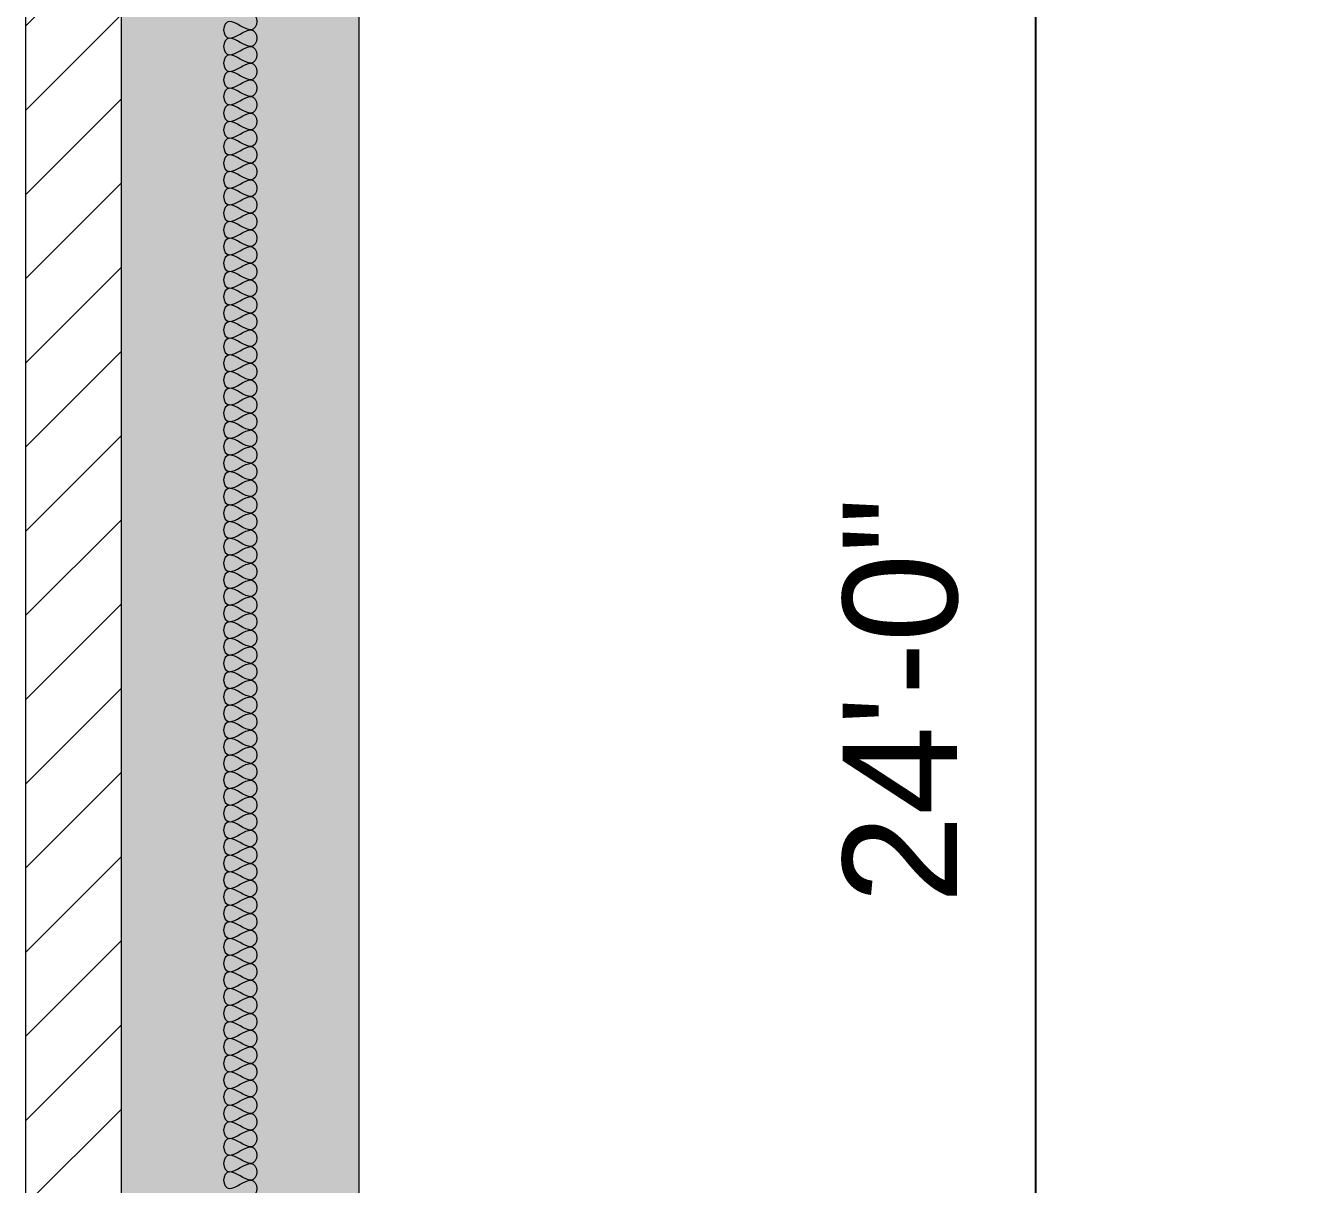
# Model space of a CAD drawing. Header units: inches. Extents: x 1913 to 24953, y -2945 to 1064.
# Drawn here: x 16478.7 to 16613.9, y -1077.5 to -955.9 of the extents above; entities that cross this region are included whole.
import ezdxf

# ---------------------------------------------------------------- set-up
doc = ezdxf.new("R2010")
doc.units = ezdxf.units.IN
doc.header["$MEASUREMENT"] = 0
doc.linetypes.add('Overhead 1_16_', pattern=[0.101562, 0.0625, -0.039062])
for name, color, linetype, lineweight in [('A-ANNO-DIMS', 211, 'Continuous', 9), ('A-DETL', 90, 'Continuous', 9), ('A-FLOR-OVHD', 1, 'Overhead 1_16_', 9), ('A-WALL', 113, 'Continuous', 13)]:
    doc.layers.add(name, color=color, linetype=linetype, lineweight=lineweight)
doc.styles.add('Arial', font='arial.ttf', dxfattribs={"height": 12})
doc.dimstyles.new('Linear_-_3_32__Arial', dxfattribs={"dimscale": 12, "dimtxt": 12.243113, "dimasz": 1.333333, "dimexe": 1, "dimexo": 0.666667, "dimgap": 0.666667, "dimtad": 1, "dimdec": 5, "dimrnd": 0.03125, "dimzin": 1, "dimdsep": 46, "dimlunit": 4, "dimtxsty": 'Arial', "dimblk1": 'OBLIQUE', "dimblk2": 'OBLIQUE', "dimsah": 1, "dimcen": 0.09, "dimdle": 1, "dimazin": 0, "dimtfac": 1, "dimtdec": 4, "dimtix": 1, "dimtmove": 0, "dimatfit": 3, "dimfxl": 1, "dimtvp": 1, "dimtfill": 1, "dimfrac": 2, "dimtolj": 1, "dimtzin": 0, "dimarcsym": 2})

# ---------------------------------------------------------------- blocks, each defined once
blk = doc.blocks.new('_Oblique')
at = {"color": 0, "linetype": 'ByBlock', "lineweight": -2}
blk.add_line((-0.5, -0.5), (0.5, 0.5), dxfattribs=at)
blk = doc.blocks.new('*D324')
at = {"layer": 'A-ANNO-DIMS', "color": 0, "lineweight": -2, "transparency": 16777216}
for p, q in [((16737.05, 581.29), (16737.05, -1746.71)), ((16506.43, 569.29), (16749.05, 569.29)), ((16509.15, -1734.71), (16749.05, -1734.71))]:
    blk.add_line(p, q, dxfattribs=at)
at = {"layer": 'Defpoints', "color": 0, "lineweight": 0, "transparency": 16777216}
for p in [(16498.43, 569.29), (16501.15, -1734.71), (16737.05, -1734.71)]:
    blk.add_point(p, dxfattribs=at)
at = {"layer": 'A-ANNO-DIMS', "color": 0, "lineweight": -2, "transparency": 16777216, "xscale": 16, "yscale": 16, "zscale": 16}
for p, rotation in [((16737.05, 569.29), 90), ((16737.05, -1734.71), 270)]:
    blk.add_blockref('_Oblique', p, dxfattribs=dict(at, rotation=rotation))
at = {"layer": 'A-ANNO-DIMS', "color": 0, "lineweight": 0, "transparency": 16777216, "insert": (16722.92, -582.71), "char_height": 12, "width": 73.4587, "attachment_point": 5, "rotation": 90, "style": 'Arial'}
blk.add_mtext('\\A1;192\'-0"', dxfattribs=at)
blk = doc.blocks.new('*D381')
at = {"layer": 'A-ANNO-DIMS', "color": 0, "lineweight": -2, "transparency": 16777216}
for p, q in [((16584.59, -870.71), (16584.59, -1182.71)), ((16521.15, -882.71), (16596.59, -882.71)), ((16521.65, -1170.71), (16596.59, -1170.71))]:
    blk.add_line(p, q, dxfattribs=at)
at = {"layer": 'Defpoints', "color": 0, "lineweight": 0, "transparency": 16777216}
for p in [(16513.15, -882.71), (16513.65, -1170.71), (16584.59, -1170.71)]:
    blk.add_point(p, dxfattribs=at)
at = {"layer": 'A-ANNO-DIMS', "color": 0, "lineweight": -2, "transparency": 16777216, "xscale": 16, "yscale": 16, "zscale": 16}
for p, rotation in [((16584.59, -882.71), 90), ((16584.59, -1170.71), 270)]:
    blk.add_blockref('_Oblique', p, dxfattribs=dict(at, rotation=rotation))
at = {"layer": 'A-ANNO-DIMS', "color": 0, "lineweight": 0, "transparency": 16777216, "insert": (16570.47, -1026.71), "char_height": 12, "width": 51.3081, "attachment_point": 5, "rotation": 90, "style": 'Arial'}
blk.add_mtext('\\A1;24\'-0"', dxfattribs=at)
blk = doc.blocks.new('*D389')
at = {"layer": 'A-ANNO-DIMS', "color": 0, "lineweight": -2, "transparency": 16777216}
for p, q in [((16705.05, -1182.71), (16705.05, -258.71)), ((16661.39, -270.71), (16717.05, -270.71)), ((16521.65, -1170.71), (16717.05, -1170.71))]:
    blk.add_line(p, q, dxfattribs=at)
at = {"layer": 'Defpoints', "color": 0, "lineweight": 0, "transparency": 16777216}
for p in [(16653.39, -270.71), (16705.05, -270.71), (16513.65, -1170.71)]:
    blk.add_point(p, dxfattribs=at)
at = {"layer": 'A-ANNO-DIMS', "color": 0, "lineweight": -2, "transparency": 16777216, "xscale": 16, "yscale": 16, "zscale": 16}
for p, rotation in [((16705.05, -270.71), 90), ((16705.05, -1170.71), 270)]:
    blk.add_blockref('_Oblique', p, dxfattribs=dict(at, rotation=rotation))
at = {"layer": 'A-ANNO-DIMS', "color": 0, "lineweight": 0, "transparency": 16777216, "insert": (16690.92, -720.71), "char_height": 12, "width": 62.3834, "attachment_point": 5, "rotation": 90, "style": 'Arial'}
blk.add_mtext('\\A1;75\'-0"', dxfattribs=at)

msp = doc.modelspace()

# ---------------------------------------------------------------- hatches: boundary and pattern name
at = {"lineweight": 0, "ltscale": 0.5}
h = msp.add_hatch(dxfattribs=at)
h.set_pattern_fill('ANSI31', color=256, scale=50)
h.set_pattern_definition([(45, (-371.2786, -181.2105), (-4.4194174, 4.4194174), [])])
h.paths.add_polyline_path([(16478.653809, -1170.706329), (16488.653809, -1170.706329), (16488.653809, -496.706329), (16478.653809, -496.706329)])
at = {"layer": 'A-FLOR-OVHD', "lineweight": 0, "true_color": 0x636466}
h = msp.add_hatch(dxfattribs=at)
h.set_pattern_fill('FP_1', color=251, style=0, pattern_type=2)
h.set_pattern_definition([(50, (15633.552, 194.942), (36.72335, -3.213), [3.84, -42.24]), (355, (15633.552, 194.94), (-7.1044, 38.51274), [3.072, -33.792]), (100.451, (15636.612, 194.674), (29.62024, 35.29956), [3.263, -35.898]), (46.184, (15633.552, 205.18), (54.6425, -8.4752), [5.76, -63.36]), (96.636, (15638.106, 204.476), (47.854, 49.8752), [4.895, -53.848]), (351.184, (15633.55, 205.18), (47.8553, 49.8749), [4.608, -50.688]), (21, (15638.672, 202.622), (30.56126, -20.614), [3.84, -42.24]), (326, (15638.672, 202.62), (12.4577, 37.1283), [3.072, -33.792]), (71.451, (15641.22, 200.904), (43.02, 16.5135), [3.263, -35.898]), (37.5, (15633.552, 194.942), (0.6228, 17.04428), [1.69, -31.693, 1.69, -32.614, -33.92]), (37.5, (15633.552, 194.942), (0.6228, 17.04428), [-67.686, 1.69, -32.23]), (7.5, (15633.552, 194.942), (13.4694, 20.19387), [1.69, -17.869, 1.69, -30.925, -12.928]), (7.5, (15633.552, 194.942), (13.4694, 20.19387), [-52.173, 1.69, -11.238]), (327.5, (15622.134, 194.942), (27.33168, -1.15522), [1.69, -11.11, 1.69, -38.246, -52.992]), (327.5, (15622.134, 194.942), (27.33168, -1.15522), [-52.736, 1.69, -51.302]), (317.5, (15617.014, 194.942), (29.85903, 5.12498), [1.69, -14.95, 1.69, -24.832, -37.632]), (317.5, (15617.014, 194.942), (29.85903, 5.12498), [-43.162, 1.69, -35.942])])
h.paths.add_polyline_path([(16488.653809, -252.706329), (16513.653809, -252.706329), (16513.653809, -260.706329), (16513.653809, -280.706329), (16513.653809, -1170.706329), (16488.653809, -1170.706329), (16488.653809, -496.706329), (16488.653809, -476.706329), (16488.653809, -371.706329), (16488.653809, -361.706329), (16488.653809, -280.706329), (16488.653809, -260.706329)], flags=0)
h.paths.add_polyline_path([(16488.653809, -11.706329), (16513.653809, -11.706329), (16513.653809, -216.706329), (16488.653809, -216.706329)], flags=0)

# ---------------------------------------------------------------- linework, layer by layer
at = {"color": 5, "lineweight": 0, "ltscale": 0.5}
msp.add_lwpolyline([(16488.653809, -1170.706329), (16478.653809, -1170.706329), (16478.653809, -496.706329), (16488.653809, -496.706329)], close=True, dxfattribs=at)
at = {"layer": 'A-DETL', "lineweight": 0}
for points in [[(16499.987143, -955.456329), (16499.712157, -955.456329), (16499.095462, -956.331329), (16499.712157, -957.206329), (16499.987143, -957.206329)], [(16502.320476, -956.331329), (16501.518761, -956.331329), (16500.788858, -955.456329), (16499.987143, -955.456329)], [(16502.320476, -954.581329), (16502.595462, -954.581329), (16503.212157, -955.456329), (16502.595462, -956.331329), (16502.320476, -956.331329)], [(16499.987143, -957.206329), (16500.788858, -957.206329), (16501.518761, -956.331329), (16502.320476, -956.331329)], [(16502.320476, -956.331329), (16502.595462, -956.331329), (16503.212157, -957.206329), (16502.595462, -958.081329), (16502.320476, -958.081329)], [(16499.987143, -957.206329), (16499.712157, -957.206329), (16499.095462, -958.081329), (16499.712157, -958.956329), (16499.987143, -958.956329)], [(16502.320476, -958.081329), (16501.518761, -958.081329), (16500.788858, -957.206329), (16499.987143, -957.206329)], [(16499.987143, -958.956329), (16500.788858, -958.956329), (16501.518761, -958.081329), (16502.320476, -958.081329)], [(16502.320476, -958.081329), (16502.595462, -958.081329), (16503.212157, -958.956329), (16502.595462, -959.831329), (16502.320476, -959.831329)], [(16499.987143, -958.956329), (16499.712157, -958.956329), (16499.095462, -959.831329), (16499.712157, -960.706329), (16499.987143, -960.706329)], [(16502.320476, -959.831329), (16501.518761, -959.831329), (16500.788858, -958.956329), (16499.987143, -958.956329)], [(16499.987143, -960.706329), (16500.788858, -960.706329), (16501.518761, -959.831329), (16502.320476, -959.831329)], [(16502.320476, -959.831329), (16502.595462, -959.831329), (16503.212157, -960.706329), (16502.595462, -961.581329), (16502.320476, -961.581329)], [(16499.987143, -960.706329), (16499.712157, -960.706329), (16499.095462, -961.581329), (16499.712157, -962.456329), (16499.987143, -962.456329)], [(16502.320476, -961.581329), (16501.518761, -961.581329), (16500.788858, -960.706329), (16499.987143, -960.706329)], [(16499.987143, -962.456329), (16499.712157, -962.456329), (16499.095462, -963.331329), (16499.712157, -964.206329), (16499.987143, -964.206329)], [(16499.987143, -962.456329), (16500.788858, -962.456329), (16501.518761, -961.581329), (16502.320476, -961.581329)], [(16502.320476, -963.331329), (16501.518761, -963.331329), (16500.788858, -962.456329), (16499.987143, -962.456329)], [(16502.320476, -961.581329), (16502.595462, -961.581329), (16503.212157, -962.456329), (16502.595462, -963.331329), (16502.320476, -963.331329)], [(16499.987143, -964.206329), (16500.788858, -964.206329), (16501.518761, -963.331329), (16502.320476, -963.331329)], [(16502.320476, -963.331329), (16502.595462, -963.331329), (16503.212157, -964.206329), (16502.595462, -965.081329), (16502.320476, -965.081329)], [(16499.987143, -964.206329), (16499.712157, -964.206329), (16499.095462, -965.081329), (16499.712157, -965.956329), (16499.987143, -965.956329)], [(16502.320476, -965.081329), (16501.518761, -965.081329), (16500.788858, -964.206329), (16499.987143, -964.206329)], [(16499.987143, -965.956329), (16500.788858, -965.956329), (16501.518761, -965.081329), (16502.320476, -965.081329)], [(16502.320476, -965.081329), (16502.595462, -965.081329), (16503.212157, -965.956329), (16502.595462, -966.831329), (16502.320476, -966.831329)], [(16499.987143, -965.956329), (16499.712157, -965.956329), (16499.095462, -966.831329), (16499.712157, -967.706329), (16499.987143, -967.706329)], [(16502.320476, -966.831329), (16501.518761, -966.831329), (16500.788858, -965.956329), (16499.987143, -965.956329)], [(16499.987143, -967.706329), (16499.712157, -967.706329), (16499.095462, -968.581329), (16499.712157, -969.456329), (16499.987143, -969.456329)], [(16499.987143, -967.706329), (16500.788858, -967.706329), (16501.518761, -966.831329), (16502.320476, -966.831329)], [(16502.320476, -968.581329), (16501.518761, -968.581329), (16500.788858, -967.706329), (16499.987143, -967.706329)], [(16502.320476, -966.831329), (16502.595462, -966.831329), (16503.212157, -967.706329), (16502.595462, -968.581329), (16502.320476, -968.581329)], [(16499.987143, -969.456329), (16500.788858, -969.456329), (16501.518761, -968.581329), (16502.320476, -968.581329)], [(16502.320476, -968.581329), (16502.595462, -968.581329), (16503.212157, -969.456329), (16502.595462, -970.331329), (16502.320476, -970.331329)], [(16499.987143, -969.456329), (16499.712157, -969.456329), (16499.095462, -970.331329), (16499.712157, -971.206329), (16499.987143, -971.206329)], [(16502.320476, -970.331329), (16501.518761, -970.331329), (16500.788858, -969.456329), (16499.987143, -969.456329)], [(16499.987143, -971.206329), (16500.788858, -971.206329), (16501.518761, -970.331329), (16502.320476, -970.331329)], [(16502.320476, -970.331329), (16502.595462, -970.331329), (16503.212157, -971.206329), (16502.595462, -972.081329), (16502.320476, -972.081329)], [(16499.987143, -971.206329), (16499.712157, -971.206329), (16499.095462, -972.081329), (16499.712157, -972.956329), (16499.987143, -972.956329)], [(16502.320476, -972.081329), (16501.518761, -972.081329), (16500.788858, -971.206329), (16499.987143, -971.206329)], [(16499.987143, -972.956329), (16499.712157, -972.956329), (16499.095462, -973.831329), (16499.712157, -974.706329), (16499.987143, -974.706329)], [(16499.987143, -972.956329), (16500.788858, -972.956329), (16501.518761, -972.081329), (16502.320476, -972.081329)], [(16502.320476, -973.831329), (16501.518761, -973.831329), (16500.788858, -972.956329), (16499.987143, -972.956329)], [(16502.320476, -972.081329), (16502.595462, -972.081329), (16503.212157, -972.956329), (16502.595462, -973.831329), (16502.320476, -973.831329)], [(16499.987143, -974.706329), (16499.712157, -974.706329), (16499.095462, -975.581329), (16499.712157, -976.456329), (16499.987143, -976.456329)], [(16499.987143, -974.706329), (16500.788858, -974.706329), (16501.518761, -973.831329), (16502.320476, -973.831329)], [(16502.320476, -975.581329), (16501.518761, -975.581329), (16500.788858, -974.706329), (16499.987143, -974.706329)], [(16502.320476, -973.831329), (16502.595462, -973.831329), (16503.212157, -974.706329), (16502.595462, -975.581329), (16502.320476, -975.581329)], [(16499.987143, -976.456329), (16500.788858, -976.456329), (16501.518761, -975.581329), (16502.320476, -975.581329)], [(16502.320476, -975.581329), (16502.595462, -975.581329), (16503.212157, -976.456329), (16502.595462, -977.331329), (16502.320476, -977.331329)], [(16499.987143, -976.456329), (16499.712157, -976.456329), (16499.095462, -977.331329), (16499.712157, -978.206329), (16499.987143, -978.206329)], [(16502.320476, -977.331329), (16501.518761, -977.331329), (16500.788858, -976.456329), (16499.987143, -976.456329)], [(16499.987143, -978.206329), (16500.788858, -978.206329), (16501.518761, -977.331329), (16502.320476, -977.331329)], [(16502.320476, -977.331329), (16502.595462, -977.331329), (16503.212157, -978.206329), (16502.595462, -979.081329), (16502.320476, -979.081329)], [(16499.987143, -978.206329), (16499.712157, -978.206329), (16499.095462, -979.081329), (16499.712157, -979.956329), (16499.987143, -979.956329)], [(16502.320476, -979.081329), (16501.518761, -979.081329), (16500.788858, -978.206329), (16499.987143, -978.206329)], [(16499.987143, -979.956329), (16499.712157, -979.956329), (16499.095462, -980.831329), (16499.712157, -981.706329), (16499.987143, -981.706329)], [(16499.987143, -979.956329), (16500.788858, -979.956329), (16501.518761, -979.081329), (16502.320476, -979.081329)], [(16502.320476, -980.831329), (16501.518761, -980.831329), (16500.788858, -979.956329), (16499.987143, -979.956329)], [(16502.320476, -979.081329), (16502.595462, -979.081329), (16503.212157, -979.956329), (16502.595462, -980.831329), (16502.320476, -980.831329)], [(16499.987143, -981.706329), (16500.788858, -981.706329), (16501.518761, -980.831329), (16502.320476, -980.831329)], [(16502.320476, -980.831329), (16502.595462, -980.831329), (16503.212157, -981.706329), (16502.595462, -982.581329), (16502.320476, -982.581329)], [(16499.987143, -981.706329), (16499.712157, -981.706329), (16499.095462, -982.581329), (16499.712157, -983.456329), (16499.987143, -983.456329)], [(16502.320476, -982.581329), (16501.518761, -982.581329), (16500.788858, -981.706329), (16499.987143, -981.706329)], [(16499.987143, -983.456329), (16500.788858, -983.456329), (16501.518761, -982.581329), (16502.320476, -982.581329)], [(16502.320476, -982.581329), (16502.595462, -982.581329), (16503.212157, -983.456329), (16502.595462, -984.331329), (16502.320476, -984.331329)], [(16499.987143, -983.456329), (16499.712157, -983.456329), (16499.095462, -984.331329), (16499.712157, -985.206329), (16499.987143, -985.206329)], [(16502.320476, -984.331329), (16501.518761, -984.331329), (16500.788858, -983.456329), (16499.987143, -983.456329)], [(16499.987143, -985.206329), (16499.712157, -985.206329), (16499.095462, -986.081329), (16499.712157, -986.956329), (16499.987143, -986.956329)], [(16499.987143, -985.206329), (16500.788858, -985.206329), (16501.518761, -984.331329), (16502.320476, -984.331329)], [(16502.320476, -986.081329), (16501.518761, -986.081329), (16500.788858, -985.206329), (16499.987143, -985.206329)], [(16502.320476, -984.331329), (16502.595462, -984.331329), (16503.212157, -985.206329), (16502.595462, -986.081329), (16502.320476, -986.081329)], [(16499.987143, -986.956329), (16500.788858, -986.956329), (16501.518761, -986.081329), (16502.320476, -986.081329)], [(16502.320476, -986.081329), (16502.595462, -986.081329), (16503.212157, -986.956329), (16502.595462, -987.831329), (16502.320476, -987.831329)], [(16499.987143, -986.956329), (16499.712157, -986.956329), (16499.095462, -987.831329), (16499.712157, -988.706329), (16499.987143, -988.706329)], [(16502.320476, -987.831329), (16501.518761, -987.831329), (16500.788858, -986.956329), (16499.987143, -986.956329)], [(16499.987143, -988.706329), (16500.788858, -988.706329), (16501.518761, -987.831329), (16502.320476, -987.831329)], [(16502.320476, -987.831329), (16502.595462, -987.831329), (16503.212157, -988.706329), (16502.595462, -989.581329), (16502.320476, -989.581329)], [(16499.987143, -988.706329), (16499.712157, -988.706329), (16499.095462, -989.581329), (16499.712157, -990.456329), (16499.987143, -990.456329)], [(16502.320476, -989.581329), (16501.518761, -989.581329), (16500.788858, -988.706329), (16499.987143, -988.706329)], [(16499.987143, -990.456329), (16500.788858, -990.456329), (16501.518761, -989.581329), (16502.320476, -989.581329)], [(16502.320476, -989.581329), (16502.595462, -989.581329), (16503.212157, -990.456329), (16502.595462, -991.331329), (16502.320476, -991.331329)], [(16499.987143, -990.456329), (16499.712157, -990.456329), (16499.095462, -991.331329), (16499.712157, -992.206329), (16499.987143, -992.206329)], [(16502.320476, -991.331329), (16501.518761, -991.331329), (16500.788858, -990.456329), (16499.987143, -990.456329)], [(16499.987143, -992.206329), (16499.712157, -992.206329), (16499.095462, -993.081329), (16499.712157, -993.956329), (16499.987143, -993.956329)], [(16499.987143, -992.206329), (16500.788858, -992.206329), (16501.518761, -991.331329), (16502.320476, -991.331329)], [(16502.320476, -993.081329), (16501.518761, -993.081329), (16500.788858, -992.206329), (16499.987143, -992.206329)], [(16502.320476, -991.331329), (16502.595462, -991.331329), (16503.212157, -992.206329), (16502.595462, -993.081329), (16502.320476, -993.081329)], [(16499.987143, -993.956329), (16500.788858, -993.956329), (16501.518761, -993.081329), (16502.320476, -993.081329)], [(16502.320476, -993.081329), (16502.595462, -993.081329), (16503.212157, -993.956329), (16502.595462, -994.831329), (16502.320476, -994.831329)], [(16499.987143, -993.956329), (16499.712157, -993.956329), (16499.095462, -994.831329), (16499.712157, -995.706329), (16499.987143, -995.706329)], [(16502.320476, -994.831329), (16501.518761, -994.831329), (16500.788858, -993.956329), (16499.987143, -993.956329)], [(16499.987143, -995.706329), (16500.788858, -995.706329), (16501.518761, -994.831329), (16502.320476, -994.831329)], [(16502.320476, -994.831329), (16502.595462, -994.831329), (16503.212157, -995.706329), (16502.595462, -996.581329), (16502.320476, -996.581329)], [(16499.987143, -995.706329), (16499.712157, -995.706329), (16499.095462, -996.581329), (16499.712157, -997.456329), (16499.987143, -997.456329)], [(16502.320476, -996.581329), (16501.518761, -996.581329), (16500.788858, -995.706329), (16499.987143, -995.706329)], [(16499.987143, -997.456329), (16499.712157, -997.456329), (16499.095462, -998.331329), (16499.712157, -999.206329), (16499.987143, -999.206329)], [(16499.987143, -997.456329), (16500.788858, -997.456329), (16501.518761, -996.581329), (16502.320476, -996.581329)], [(16502.320476, -998.331329), (16501.518761, -998.331329), (16500.788858, -997.456329), (16499.987143, -997.456329)], [(16502.320476, -996.581329), (16502.595462, -996.581329), (16503.212157, -997.456329), (16502.595462, -998.331329), (16502.320476, -998.331329)], [(16499.987143, -999.206329), (16500.788858, -999.206329), (16501.518761, -998.331329), (16502.320476, -998.331329)], [(16502.320476, -998.331329), (16502.595462, -998.331329), (16503.212157, -999.206329), (16502.595462, -1000.081329), (16502.320476, -1000.081329)], [(16499.987143, -999.206329), (16499.712157, -999.206329), (16499.095462, -1000.081329), (16499.712157, -1000.956329), (16499.987143, -1000.956329)], [(16502.320476, -1000.081329), (16501.518761, -1000.081329), (16500.788858, -999.206329), (16499.987143, -999.206329)], [(16499.987143, -1000.956329), (16500.788858, -1000.956329), (16501.518761, -1000.081329), (16502.320476, -1000.081329)], [(16502.320476, -1000.081329), (16502.595462, -1000.081329), (16503.212157, -1000.956329), (16502.595462, -1001.831329), (16502.320476, -1001.831329)], [(16499.987143, -1000.956329), (16499.712157, -1000.956329), (16499.095462, -1001.831329), (16499.712157, -1002.706329), (16499.987143, -1002.706329)], [(16502.320476, -1001.831329), (16501.518761, -1001.831329), (16500.788858, -1000.956329), (16499.987143, -1000.956329)], [(16499.987143, -1002.706329), (16499.712157, -1002.706329), (16499.095462, -1003.581329), (16499.712157, -1004.456329), (16499.987143, -1004.456329)], [(16499.987143, -1002.706329), (16500.788858, -1002.706329), (16501.518761, -1001.831329), (16502.320476, -1001.831329)], [(16502.320476, -1003.581329), (16501.518761, -1003.581329), (16500.788858, -1002.706329), (16499.987143, -1002.706329)], [(16502.320476, -1001.831329), (16502.595462, -1001.831329), (16503.212157, -1002.706329), (16502.595462, -1003.581329), (16502.320476, -1003.581329)], [(16499.987143, -1004.456329), (16499.712157, -1004.456329), (16499.095462, -1005.331329), (16499.712157, -1006.206329), (16499.987143, -1006.206329)], [(16499.987143, -1004.456329), (16500.788858, -1004.456329), (16501.518761, -1003.581329), (16502.320476, -1003.581329)], [(16502.320476, -1005.331329), (16501.518761, -1005.331329), (16500.788858, -1004.456329), (16499.987143, -1004.456329)], [(16502.320476, -1003.581329), (16502.595462, -1003.581329), (16503.212157, -1004.456329), (16502.595462, -1005.331329), (16502.320476, -1005.331329)], [(16499.987143, -1006.206329), (16500.788858, -1006.206329), (16501.518761, -1005.331329), (16502.320476, -1005.331329)], [(16502.320476, -1005.331329), (16502.595462, -1005.331329), (16503.212157, -1006.206329), (16502.595462, -1007.081329), (16502.320476, -1007.081329)], [(16499.987143, -1006.206329), (16499.712157, -1006.206329), (16499.095462, -1007.081329), (16499.712157, -1007.956329), (16499.987143, -1007.956329)], [(16502.320476, -1007.081329), (16501.518761, -1007.081329), (16500.788858, -1006.206329), (16499.987143, -1006.206329)], [(16499.987143, -1007.956329), (16500.788858, -1007.956329), (16501.518761, -1007.081329), (16502.320476, -1007.081329)], [(16502.320476, -1007.081329), (16502.595462, -1007.081329), (16503.212157, -1007.956329), (16502.595462, -1008.831329), (16502.320476, -1008.831329)], [(16499.987143, -1007.956329), (16499.712157, -1007.956329), (16499.095462, -1008.831329), (16499.712157, -1009.706329), (16499.987143, -1009.706329)], [(16502.320476, -1008.831329), (16501.518761, -1008.831329), (16500.788858, -1007.956329), (16499.987143, -1007.956329)], [(16499.987143, -1009.706329), (16499.712157, -1009.706329), (16499.095462, -1010.581329), (16499.712157, -1011.456329), (16499.987143, -1011.456329)], [(16499.987143, -1009.706329), (16500.788858, -1009.706329), (16501.518761, -1008.831329), (16502.320476, -1008.831329)], [(16502.320476, -1010.581329), (16501.518761, -1010.581329), (16500.788858, -1009.706329), (16499.987143, -1009.706329)], [(16502.320476, -1008.831329), (16502.595462, -1008.831329), (16503.212157, -1009.706329), (16502.595462, -1010.581329), (16502.320476, -1010.581329)], [(16499.987143, -1011.456329), (16500.788858, -1011.456329), (16501.518761, -1010.581329), (16502.320476, -1010.581329)], [(16502.320476, -1010.581329), (16502.595462, -1010.581329), (16503.212157, -1011.456329), (16502.595462, -1012.331329), (16502.320476, -1012.331329)], [(16499.987143, -1011.456329), (16499.712157, -1011.456329), (16499.095462, -1012.331329), (16499.712157, -1013.206329), (16499.987143, -1013.206329)], [(16502.320476, -1012.331329), (16501.518761, -1012.331329), (16500.788858, -1011.456329), (16499.987143, -1011.456329)], [(16499.987143, -1013.206329), (16500.788858, -1013.206329), (16501.518761, -1012.331329), (16502.320476, -1012.331329)], [(16502.320476, -1012.331329), (16502.595462, -1012.331329), (16503.212157, -1013.206329), (16502.595462, -1014.081329), (16502.320476, -1014.081329)], [(16499.987143, -1013.206329), (16499.712157, -1013.206329), (16499.095462, -1014.081329), (16499.712157, -1014.956329), (16499.987143, -1014.956329)], [(16502.320476, -1014.081329), (16501.518761, -1014.081329), (16500.788858, -1013.206329), (16499.987143, -1013.206329)], [(16499.987143, -1014.956329), (16499.712157, -1014.956329), (16499.095462, -1015.831329), (16499.712157, -1016.706329), (16499.987143, -1016.706329)], [(16499.987143, -1014.956329), (16500.788858, -1014.956329), (16501.518761, -1014.081329), (16502.320476, -1014.081329)], [(16502.320476, -1015.831329), (16501.518761, -1015.831329), (16500.788858, -1014.956329), (16499.987143, -1014.956329)], [(16502.320476, -1014.081329), (16502.595462, -1014.081329), (16503.212157, -1014.956329), (16502.595462, -1015.831329), (16502.320476, -1015.831329)], [(16499.987143, -1016.706329), (16500.788858, -1016.706329), (16501.518761, -1015.831329), (16502.320476, -1015.831329)], [(16502.320476, -1015.831329), (16502.595462, -1015.831329), (16503.212157, -1016.706329), (16502.595462, -1017.581329), (16502.320476, -1017.581329)], [(16499.987143, -1016.706329), (16499.712157, -1016.706329), (16499.095462, -1017.581329), (16499.712157, -1018.456329), (16499.987143, -1018.456329)], [(16502.320476, -1017.581329), (16501.518761, -1017.581329), (16500.788858, -1016.706329), (16499.987143, -1016.706329)], [(16499.987143, -1018.456329), (16500.788858, -1018.456329), (16501.518761, -1017.581329), (16502.320476, -1017.581329)], [(16502.320476, -1017.581329), (16502.595462, -1017.581329), (16503.212157, -1018.456329), (16502.595462, -1019.331329), (16502.320476, -1019.331329)], [(16499.987143, -1018.456329), (16499.712157, -1018.456329), (16499.095462, -1019.331329), (16499.712157, -1020.206329), (16499.987143, -1020.206329)], [(16502.320476, -1019.331329), (16501.518761, -1019.331329), (16500.788858, -1018.456329), (16499.987143, -1018.456329)], [(16499.987143, -1020.206329), (16500.788858, -1020.206329), (16501.518761, -1019.331329), (16502.320476, -1019.331329)], [(16502.320476, -1019.331329), (16502.595462, -1019.331329), (16503.212157, -1020.206329), (16502.595462, -1021.081329), (16502.320476, -1021.081329)], [(16499.987143, -1020.206329), (16499.712157, -1020.206329), (16499.095462, -1021.081329), (16499.712157, -1021.956329), (16499.987143, -1021.956329)], [(16502.320476, -1021.081329), (16501.518761, -1021.081329), (16500.788858, -1020.206329), (16499.987143, -1020.206329)], [(16499.987143, -1021.956329), (16499.712157, -1021.956329), (16499.095462, -1022.831329), (16499.712157, -1023.706329), (16499.987143, -1023.706329)], [(16499.987143, -1021.956329), (16500.788858, -1021.956329), (16501.518761, -1021.081329), (16502.320476, -1021.081329)], [(16502.320476, -1022.831329), (16501.518761, -1022.831329), (16500.788858, -1021.956329), (16499.987143, -1021.956329)], [(16502.320476, -1021.081329), (16502.595462, -1021.081329), (16503.212157, -1021.956329), (16502.595462, -1022.831329), (16502.320476, -1022.831329)], [(16499.987143, -1023.706329), (16500.788858, -1023.706329), (16501.518761, -1022.831329), (16502.320476, -1022.831329)], [(16502.320476, -1022.831329), (16502.595462, -1022.831329), (16503.212157, -1023.706329), (16502.595462, -1024.581329), (16502.320476, -1024.581329)], [(16499.987143, -1023.706329), (16499.712157, -1023.706329), (16499.095462, -1024.581329), (16499.712157, -1025.456329), (16499.987143, -1025.456329)], [(16502.320476, -1024.581329), (16501.518761, -1024.581329), (16500.788858, -1023.706329), (16499.987143, -1023.706329)], [(16499.987143, -1025.456329), (16500.788858, -1025.456329), (16501.518761, -1024.581329), (16502.320476, -1024.581329)], [(16502.320476, -1024.581329), (16502.595462, -1024.581329), (16503.212157, -1025.456329), (16502.595462, -1026.331329), (16502.320476, -1026.331329)], [(16499.987143, -1025.456329), (16499.712157, -1025.456329), (16499.095462, -1026.331329), (16499.712157, -1027.206329), (16499.987143, -1027.206329)], [(16502.320476, -1026.331329), (16501.518761, -1026.331329), (16500.788858, -1025.456329), (16499.987143, -1025.456329)], [(16499.987143, -1027.206329), (16499.712157, -1027.206329), (16499.095462, -1028.081329), (16499.712157, -1028.956329), (16499.987143, -1028.956329)], [(16499.987143, -1027.206329), (16500.788858, -1027.206329), (16501.518761, -1026.331329), (16502.320476, -1026.331329)], [(16502.320476, -1028.081329), (16501.518761, -1028.081329), (16500.788858, -1027.206329), (16499.987143, -1027.206329)], [(16502.320476, -1026.331329), (16502.595462, -1026.331329), (16503.212157, -1027.206329), (16502.595462, -1028.081329), (16502.320476, -1028.081329)], [(16499.987143, -1028.956329), (16500.788858, -1028.956329), (16501.518761, -1028.081329), (16502.320476, -1028.081329)], [(16502.320476, -1028.081329), (16502.595462, -1028.081329), (16503.212157, -1028.956329), (16502.595462, -1029.831329), (16502.320476, -1029.831329)], [(16499.987143, -1028.956329), (16499.712157, -1028.956329), (16499.095462, -1029.831329), (16499.712157, -1030.706329), (16499.987143, -1030.706329)], [(16502.320476, -1029.831329), (16501.518761, -1029.831329), (16500.788858, -1028.956329), (16499.987143, -1028.956329)], [(16499.987143, -1030.706329), (16500.788858, -1030.706329), (16501.518761, -1029.831329), (16502.320476, -1029.831329)], [(16502.320476, -1029.831329), (16502.595462, -1029.831329), (16503.212157, -1030.706329), (16502.595462, -1031.581329), (16502.320476, -1031.581329)], [(16499.987143, -1030.706329), (16499.712157, -1030.706329), (16499.095462, -1031.581329), (16499.712157, -1032.456329), (16499.987143, -1032.456329)], [(16502.320476, -1031.581329), (16501.518761, -1031.581329), (16500.788858, -1030.706329), (16499.987143, -1030.706329)], [(16499.987143, -1032.456329), (16499.712157, -1032.456329), (16499.095462, -1033.331329), (16499.712157, -1034.206329), (16499.987143, -1034.206329)], [(16499.987143, -1032.456329), (16500.788858, -1032.456329), (16501.518761, -1031.581329), (16502.320476, -1031.581329)], [(16502.320476, -1033.331329), (16501.518761, -1033.331329), (16500.788858, -1032.456329), (16499.987143, -1032.456329)], [(16502.320476, -1031.581329), (16502.595462, -1031.581329), (16503.212157, -1032.456329), (16502.595462, -1033.331329), (16502.320476, -1033.331329)], [(16499.987143, -1034.206329), (16499.712157, -1034.206329), (16499.095462, -1035.081329), (16499.712157, -1035.956329), (16499.987143, -1035.956329)], [(16499.987143, -1034.206329), (16500.788858, -1034.206329), (16501.518761, -1033.331329), (16502.320476, -1033.331329)], [(16502.320476, -1035.081329), (16501.518761, -1035.081329), (16500.788858, -1034.206329), (16499.987143, -1034.206329)], [(16502.320476, -1033.331329), (16502.595462, -1033.331329), (16503.212157, -1034.206329), (16502.595462, -1035.081329), (16502.320476, -1035.081329)], [(16499.987143, -1035.956329), (16500.788858, -1035.956329), (16501.518761, -1035.081329), (16502.320476, -1035.081329)], [(16502.320476, -1035.081329), (16502.595462, -1035.081329), (16503.212157, -1035.956329), (16502.595462, -1036.831329), (16502.320476, -1036.831329)], [(16499.987143, -1035.956329), (16499.712157, -1035.956329), (16499.095462, -1036.831329), (16499.712157, -1037.706329), (16499.987143, -1037.706329)], [(16502.320476, -1036.831329), (16501.518761, -1036.831329), (16500.788858, -1035.956329), (16499.987143, -1035.956329)], [(16499.987143, -1037.706329), (16500.788858, -1037.706329), (16501.518761, -1036.831329), (16502.320476, -1036.831329)], [(16502.320476, -1036.831329), (16502.595462, -1036.831329), (16503.212157, -1037.706329), (16502.595462, -1038.581329), (16502.320476, -1038.581329)], [(16499.987143, -1037.706329), (16499.712157, -1037.706329), (16499.095462, -1038.581329), (16499.712157, -1039.456329), (16499.987143, -1039.456329)], [(16502.320476, -1038.581329), (16501.518761, -1038.581329), (16500.788858, -1037.706329), (16499.987143, -1037.706329)], [(16499.987143, -1039.456329), (16499.712157, -1039.456329), (16499.095462, -1040.331329), (16499.712157, -1041.206329), (16499.987143, -1041.206329)], [(16499.987143, -1039.456329), (16500.788858, -1039.456329), (16501.518761, -1038.581329), (16502.320476, -1038.581329)], [(16502.320476, -1040.331329), (16501.518761, -1040.331329), (16500.788858, -1039.456329), (16499.987143, -1039.456329)], [(16502.320476, -1038.581329), (16502.595462, -1038.581329), (16503.212157, -1039.456329), (16502.595462, -1040.331329), (16502.320476, -1040.331329)], [(16499.987143, -1041.206329), (16500.788858, -1041.206329), (16501.518761, -1040.331329), (16502.320476, -1040.331329)], [(16502.320476, -1040.331329), (16502.595462, -1040.331329), (16503.212157, -1041.206329), (16502.595462, -1042.081329), (16502.320476, -1042.081329)], [(16499.987143, -1041.206329), (16499.712157, -1041.206329), (16499.095462, -1042.081329), (16499.712157, -1042.956329), (16499.987143, -1042.956329)], [(16502.320476, -1042.081329), (16501.518761, -1042.081329), (16500.788858, -1041.206329), (16499.987143, -1041.206329)], [(16499.987143, -1042.956329), (16500.788858, -1042.956329), (16501.518761, -1042.081329), (16502.320476, -1042.081329)], [(16502.320476, -1042.081329), (16502.595462, -1042.081329), (16503.212157, -1042.956329), (16502.595462, -1043.831329), (16502.320476, -1043.831329)], [(16499.987143, -1042.956329), (16499.712157, -1042.956329), (16499.095462, -1043.831329), (16499.712157, -1044.706329), (16499.987143, -1044.706329)], [(16502.320476, -1043.831329), (16501.518761, -1043.831329), (16500.788858, -1042.956329), (16499.987143, -1042.956329)], [(16499.987143, -1044.706329), (16499.712157, -1044.706329), (16499.095462, -1045.581329), (16499.712157, -1046.456329), (16499.987143, -1046.456329)], [(16499.987143, -1044.706329), (16500.788858, -1044.706329), (16501.518761, -1043.831329), (16502.320476, -1043.831329)], [(16502.320476, -1045.581329), (16501.518761, -1045.581329), (16500.788858, -1044.706329), (16499.987143, -1044.706329)], [(16502.320476, -1043.831329), (16502.595462, -1043.831329), (16503.212157, -1044.706329), (16502.595462, -1045.581329), (16502.320476, -1045.581329)], [(16499.987143, -1046.456329), (16500.788858, -1046.456329), (16501.518761, -1045.581329), (16502.320476, -1045.581329)], [(16502.320476, -1045.581329), (16502.595462, -1045.581329), (16503.212157, -1046.456329), (16502.595462, -1047.331329), (16502.320476, -1047.331329)], [(16499.987143, -1046.456329), (16499.712157, -1046.456329), (16499.095462, -1047.331329), (16499.712157, -1048.206329), (16499.987143, -1048.206329)], [(16502.320476, -1047.331329), (16501.518761, -1047.331329), (16500.788858, -1046.456329), (16499.987143, -1046.456329)], [(16499.987143, -1048.206329), (16500.788858, -1048.206329), (16501.518761, -1047.331329), (16502.320476, -1047.331329)], [(16502.320476, -1047.331329), (16502.595462, -1047.331329), (16503.212157, -1048.206329), (16502.595462, -1049.081329), (16502.320476, -1049.081329)], [(16499.987143, -1048.206329), (16499.712157, -1048.206329), (16499.095462, -1049.081329), (16499.712157, -1049.956329), (16499.987143, -1049.956329)], [(16502.320476, -1049.081329), (16501.518761, -1049.081329), (16500.788858, -1048.206329), (16499.987143, -1048.206329)], [(16499.987143, -1049.956329), (16500.788858, -1049.956329), (16501.518761, -1049.081329), (16502.320476, -1049.081329)], [(16502.320476, -1049.081329), (16502.595462, -1049.081329), (16503.212157, -1049.956329), (16502.595462, -1050.831329), (16502.320476, -1050.831329)], [(16499.987143, -1049.956329), (16499.712157, -1049.956329), (16499.095462, -1050.831329), (16499.712157, -1051.706329), (16499.987143, -1051.706329)], [(16502.320476, -1050.831329), (16501.518761, -1050.831329), (16500.788858, -1049.956329), (16499.987143, -1049.956329)], [(16499.987143, -1051.706329), (16499.712157, -1051.706329), (16499.095462, -1052.581329), (16499.712157, -1053.456329), (16499.987143, -1053.456329)], [(16499.987143, -1051.706329), (16500.788858, -1051.706329), (16501.518761, -1050.831329), (16502.320476, -1050.831329)], [(16502.320476, -1052.581329), (16501.518761, -1052.581329), (16500.788858, -1051.706329), (16499.987143, -1051.706329)], [(16502.320476, -1050.831329), (16502.595462, -1050.831329), (16503.212157, -1051.706329), (16502.595462, -1052.581329), (16502.320476, -1052.581329)], [(16499.987143, -1053.456329), (16500.788858, -1053.456329), (16501.518761, -1052.581329), (16502.320476, -1052.581329)], [(16502.320476, -1052.581329), (16502.595462, -1052.581329), (16503.212157, -1053.456329), (16502.595462, -1054.331329), (16502.320476, -1054.331329)], [(16499.987143, -1053.456329), (16499.712157, -1053.456329), (16499.095462, -1054.331329), (16499.712157, -1055.206329), (16499.987143, -1055.206329)], [(16502.320476, -1054.331329), (16501.518761, -1054.331329), (16500.788858, -1053.456329), (16499.987143, -1053.456329)], [(16499.987143, -1055.206329), (16500.788858, -1055.206329), (16501.518761, -1054.331329), (16502.320476, -1054.331329)], [(16502.320476, -1054.331329), (16502.595462, -1054.331329), (16503.212157, -1055.206329), (16502.595462, -1056.081329), (16502.320476, -1056.081329)], [(16499.987143, -1055.206329), (16499.712157, -1055.206329), (16499.095462, -1056.081329), (16499.712157, -1056.956329), (16499.987143, -1056.956329)], [(16502.320476, -1056.081329), (16501.518761, -1056.081329), (16500.788858, -1055.206329), (16499.987143, -1055.206329)], [(16499.987143, -1056.956329), (16499.712157, -1056.956329), (16499.095462, -1057.831329), (16499.712157, -1058.706329), (16499.987143, -1058.706329)], [(16499.987143, -1056.956329), (16500.788858, -1056.956329), (16501.518761, -1056.081329), (16502.320476, -1056.081329)], [(16502.320476, -1057.831329), (16501.518761, -1057.831329), (16500.788858, -1056.956329), (16499.987143, -1056.956329)], [(16502.320476, -1056.081329), (16502.595462, -1056.081329), (16503.212157, -1056.956329), (16502.595462, -1057.831329), (16502.320476, -1057.831329)], [(16499.987143, -1058.706329), (16500.788858, -1058.706329), (16501.518761, -1057.831329), (16502.320476, -1057.831329)], [(16502.320476, -1057.831329), (16502.595462, -1057.831329), (16503.212157, -1058.706329), (16502.595462, -1059.581329), (16502.320476, -1059.581329)], [(16499.987143, -1058.706329), (16499.712157, -1058.706329), (16499.095462, -1059.581329), (16499.712157, -1060.456329), (16499.987143, -1060.456329)], [(16502.320476, -1059.581329), (16501.518761, -1059.581329), (16500.788858, -1058.706329), (16499.987143, -1058.706329)], [(16499.987143, -1060.456329), (16500.788858, -1060.456329), (16501.518761, -1059.581329), (16502.320476, -1059.581329)], [(16502.320476, -1059.581329), (16502.595462, -1059.581329), (16503.212157, -1060.456329), (16502.595462, -1061.331329), (16502.320476, -1061.331329)], [(16499.987143, -1060.456329), (16499.712157, -1060.456329), (16499.095462, -1061.331329), (16499.712157, -1062.206329), (16499.987143, -1062.206329)], [(16502.320476, -1061.331329), (16501.518761, -1061.331329), (16500.788858, -1060.456329), (16499.987143, -1060.456329)], [(16499.987143, -1062.206329), (16499.712157, -1062.206329), (16499.095462, -1063.081329), (16499.712157, -1063.956329), (16499.987143, -1063.956329)], [(16499.987143, -1062.206329), (16500.788858, -1062.206329), (16501.518761, -1061.331329), (16502.320476, -1061.331329)], [(16502.320476, -1063.081329), (16501.518761, -1063.081329), (16500.788858, -1062.206329), (16499.987143, -1062.206329)], [(16502.320476, -1061.331329), (16502.595462, -1061.331329), (16503.212157, -1062.206329), (16502.595462, -1063.081329), (16502.320476, -1063.081329)], [(16499.987143, -1063.956329), (16499.712157, -1063.956329), (16499.095462, -1064.831329), (16499.712157, -1065.706329), (16499.987143, -1065.706329)], [(16499.987143, -1063.956329), (16500.788858, -1063.956329), (16501.518761, -1063.081329), (16502.320476, -1063.081329)], [(16502.320476, -1064.831329), (16501.518761, -1064.831329), (16500.788858, -1063.956329), (16499.987143, -1063.956329)], [(16502.320476, -1063.081329), (16502.595462, -1063.081329), (16503.212157, -1063.956329), (16502.595462, -1064.831329), (16502.320476, -1064.831329)], [(16499.987143, -1065.706329), (16500.788858, -1065.706329), (16501.518761, -1064.831329), (16502.320476, -1064.831329)], [(16502.320476, -1064.831329), (16502.595462, -1064.831329), (16503.212157, -1065.706329), (16502.595462, -1066.581329), (16502.320476, -1066.581329)], [(16499.987143, -1065.706329), (16499.712157, -1065.706329), (16499.095462, -1066.581329), (16499.712157, -1067.456329), (16499.987143, -1067.456329)], [(16502.320476, -1066.581329), (16501.518761, -1066.581329), (16500.788858, -1065.706329), (16499.987143, -1065.706329)], [(16499.987143, -1067.456329), (16500.788858, -1067.456329), (16501.518761, -1066.581329), (16502.320476, -1066.581329)], [(16502.320476, -1066.581329), (16502.595462, -1066.581329), (16503.212157, -1067.456329), (16502.595462, -1068.331329), (16502.320476, -1068.331329)], [(16499.987143, -1067.456329), (16499.712157, -1067.456329), (16499.095462, -1068.331329), (16499.712157, -1069.206329), (16499.987143, -1069.206329)], [(16502.320476, -1068.331329), (16501.518761, -1068.331329), (16500.788858, -1067.456329), (16499.987143, -1067.456329)], [(16499.987143, -1069.206329), (16499.712157, -1069.206329), (16499.095462, -1070.081329), (16499.712157, -1070.956329), (16499.987143, -1070.956329)], [(16499.987143, -1069.206329), (16500.788858, -1069.206329), (16501.518761, -1068.331329), (16502.320476, -1068.331329)], [(16502.320476, -1070.081329), (16501.518761, -1070.081329), (16500.788858, -1069.206329), (16499.987143, -1069.206329)], [(16502.320476, -1068.331329), (16502.595462, -1068.331329), (16503.212157, -1069.206329), (16502.595462, -1070.081329), (16502.320476, -1070.081329)], [(16499.987143, -1070.956329), (16500.788858, -1070.956329), (16501.518761, -1070.081329), (16502.320476, -1070.081329)], [(16502.320476, -1070.081329), (16502.595462, -1070.081329), (16503.212157, -1070.956329), (16502.595462, -1071.831329), (16502.320476, -1071.831329)], [(16499.987143, -1070.956329), (16499.712157, -1070.956329), (16499.095462, -1071.831329), (16499.712157, -1072.706329), (16499.987143, -1072.706329)], [(16502.320476, -1071.831329), (16501.518761, -1071.831329), (16500.788858, -1070.956329), (16499.987143, -1070.956329)], [(16499.987143, -1072.706329), (16500.788858, -1072.706329), (16501.518761, -1071.831329), (16502.320476, -1071.831329)], [(16502.320476, -1071.831329), (16502.595462, -1071.831329), (16503.212157, -1072.706329), (16502.595462, -1073.581329), (16502.320476, -1073.581329)], [(16499.987143, -1072.706329), (16499.712157, -1072.706329), (16499.095462, -1073.581329), (16499.712157, -1074.456329), (16499.987143, -1074.456329)], [(16502.320476, -1073.581329), (16501.518761, -1073.581329), (16500.788858, -1072.706329), (16499.987143, -1072.706329)], [(16499.987143, -1074.456329), (16499.712157, -1074.456329), (16499.095462, -1075.331329), (16499.712157, -1076.206329), (16499.987143, -1076.206329)], [(16499.987143, -1074.456329), (16500.788858, -1074.456329), (16501.518761, -1073.581329), (16502.320476, -1073.581329)], [(16502.320476, -1075.331329), (16501.518761, -1075.331329), (16500.788858, -1074.456329), (16499.987143, -1074.456329)], [(16502.320476, -1073.581329), (16502.595462, -1073.581329), (16503.212157, -1074.456329), (16502.595462, -1075.331329), (16502.320476, -1075.331329)], [(16499.987143, -1076.206329), (16500.788858, -1076.206329), (16501.518761, -1075.331329), (16502.320476, -1075.331329)], [(16502.320476, -1075.331329), (16502.595462, -1075.331329), (16503.212157, -1076.206329), (16502.595462, -1077.081329), (16502.320476, -1077.081329)], [(16499.987143, -1076.206329), (16499.712157, -1076.206329), (16499.095462, -1077.081329), (16499.712157, -1077.956329), (16499.987143, -1077.956329)], [(16502.320476, -1077.081329), (16501.518761, -1077.081329), (16500.788858, -1076.206329), (16499.987143, -1076.206329)], [(16499.987143, -1077.956329), (16500.788858, -1077.956329), (16501.518761, -1077.081329), (16502.320476, -1077.081329)], [(16502.320476, -1077.081329), (16502.595462, -1077.081329), (16503.212157, -1077.956329), (16502.595462, -1078.831329), (16502.320476, -1078.831329)]]:
    msp.add_open_spline(points, degree=3, dxfattribs=at)
at = {"layer": 'A-WALL', "lineweight": 0}
for p, q in [((16513.653809, -1170.706329), (16513.653809, -280.706329)), ((16488.653809, -496.706329), (16488.653809, -1170.706329))]:
    msp.add_line(p, q, dxfattribs=at)

# ---------------------------------------------------------------- dimensions: what is measured, and where the dimension line sits
at = {"layer": 'A-ANNO-DIMS', "color": 1, "lineweight": 0}
for base, p1, p2, picture, middle in [((16737.051027, -1734.706329), (16498.427032, 569.293671), (16501.153809, -1734.706329), '*D324', (16722.924151, -582.706329)), ((16705.051027, -270.706329), (16513.653809, -1170.706329), (16653.386732, -270.706329), '*D389', (16690.924151, -720.706329)), ((16584.594147, -1170.706329), (16513.153809, -882.706329), (16513.653809, -1170.706329), '*D381', (16570.467271, -1026.706329))]:
    dim = msp.add_linear_dim(base=base, p1=p1, p2=p2, angle=90, dimstyle='Linear_-_3_32__Arial', override={"dimpost": '<>', "dimfxl": 60, "dimtfill": 0}, dxfattribs=at)
    dim.commit()
    dim.dimension.update_dxf_attribs({"geometry": picture, "text_midpoint": middle})

doc.saveas('drawing.dxf')
